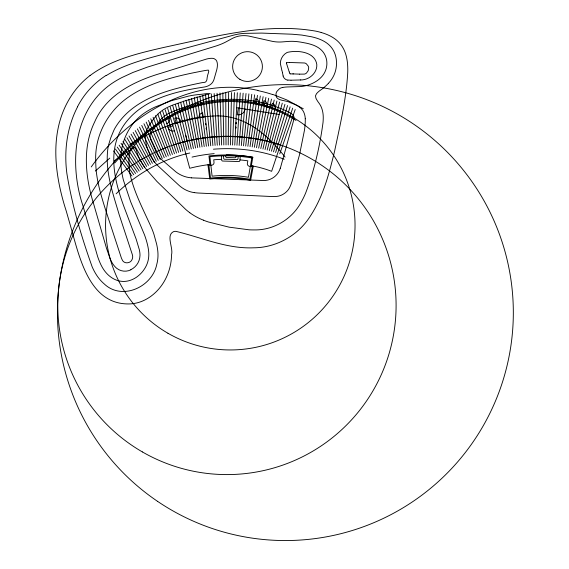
<?xml version="1.0" encoding="UTF-8"?>
<svg xmlns="http://www.w3.org/2000/svg" width="569" height="569" viewBox="0 0 569 569"><rect width="100%" height="100%" fill="white"/><g stroke="black" fill="none" stroke-linecap="round" stroke-linejoin="round"><path stroke-width="0.85" d="M228.219 144.953L228.631 92.576M230.402 144.988L231.533 92.569M225.708 155.821L225.694 156.361A1.152 1.152 0 0 0 226.846 157.549A151.966 151.966 0 0 1 234.855 157.791A1.152 1.152 0 0 0 236.071 156.674L236.085 156.126M232.593 145.045L234.435 92.626M120.777 157.094C121.546 139.618 130.372 122.264 145.145 112.555A64.809 64.809 0 0 1 150.138 109.511A77.199 77.199 0 0 1 155.365 106.894L171.731 100.578L188.688 96.069A92.427 92.427 0 0 1 200.21 94.39A77.206 77.206 0 0 0 206.362 93.6L210.203 93.579L184.996 100.869L173.232 104.881A75.962 75.962 0 0 0 167.855 107.2A39.048 39.048 0 0 0 162.784 110.102A32.86 32.86 0 0 0 158.26 113.793A47.874 47.874 0 0 0 154.334 118.124A73.017 73.017 0 0 0 147.776 127.812A20.278 20.278 0 0 0 145.664 133.238A16.152 16.152 0 0 0 145.387 139.028A64.404 64.404 0 0 0 146.418 144.803A44.56 44.56 0 0 0 150.458 155.75A39.225 39.225 0 0 0 153.566 160.7A50.591 50.591 0 0 0 157.293 165.202L178.744 185.081A32.284 32.284 0 0 0 183.396 188.616A28.571 28.571 0 0 0 189.328 191.44A26.658 26.658 0 0 0 194.292 192.614M234.777 145.138L237.337 92.754M235.879 126.93L235.815 128.224L236.085 127.669M236.028 123.836L236.092 122.541L236.313 123.117M236.967 145.259L240.239 92.939M239.151 145.415L243.134 93.188M238.191 156.276L238.013 158.58A1.152 1.152 0 0 1 236.782 159.647A150.237 150.237 0 0 0 224.805 159.284A1.152 1.152 0 0 1 223.638 158.154L223.603 155.842M240.267 156.454L239.905 160.479A1.152 1.152 0 0 1 238.66 161.525L222.82 161.048A1.152 1.152 0 0 1 221.64 159.932L221.519 155.892M241.327 145.593L246.014 93.501M243.511 145.806L248.895 93.871M245.687 146.048L251.768 94.312M247.856 146.318L254.628 94.817M250.026 146.617L257.473 95.379M238.319 107.968L237.23 114.803A6.92 6.92 0 0 0 245.154 109.056M252.188 146.944L260.303 96.005M254.35 147.307L263.12 96.687M251.334 165.764L252.821 157.243A154.213 154.213 0 0 0 226.298 154.946L220.943 155.045A154.562 154.562 0 0 0 208.944 155.927L209.911 164.526L207.948 164.761L209.762 179.064A131.489 131.489 0 0 1 250.616 180.288L253.283 166.12L251.334 165.764A106.787 106.787 0 0 1 271.633 171.312L292.679 108.146M256.505 147.691L265.915 97.434M258.653 148.111L268.703 98.245M260.794 148.559L271.463 99.113M254.663 102.932L255.623 98.714A4.324 4.324 0 0 1 258.881 103.892M262.928 149.035L274.201 100.037M265.062 149.54L276.918 101.026M267.181 150.074L279.614 102.071M269.301 150.636L282.281 103.174M271.406 151.226L284.927 104.333M262.714 104.81L263.916 100.656A4.324 4.324 0 0 1 266.875 106.012M205.58 124.134L205.75 123.544L205.9 124.831M273.504 151.852L287.537 105.55M280.325 168.26L293.746 119.967A16.757 16.757 0 0 0 293.995 118.117A3.912 3.912 0 0 0 293.725 116.311A4.573 4.573 0 0 0 292.701 114.782A10.804 10.804 0 0 0 291.271 113.587A20.007 20.007 0 0 0 289.699 112.598C251.754 93.408 205.558 96.005 167.706 113.992A30.463 30.463 0 0 0 160.494 119.775L151.553 131.617A16.892 16.892 0 0 0 150.657 133.246A6.273 6.273 0 0 0 150.102 136.859A14.047 14.047 0 0 0 150.501 138.672A27.867 27.867 0 0 0 151.062 140.443L157.208 153.95A29.239 29.239 0 0 0 160.579 158.659M275.595 152.499L290.126 106.816M279.749 153.879L295.204 109.525M270.865 107.321L272.395 103.273A4.324 4.324 0 0 1 274.912 108.85M77.597 106.78C66.971 127.207 63.87 151.005 66.907 173.694C72.099 205.48 81.367 236.633 92.199 266.918A61.921 61.921 0 0 0 94.482 271.584A50.406 50.406 0 0 0 97.185 276.015A42.718 42.718 0 0 0 100.372 280.112A38.336 38.336 0 0 0 104.056 283.767C121.894 300.98 152.186 287.125 156.752 264.45A35.129 35.129 0 0 0 157.983 254.179A44.254 44.254 0 0 0 157.535 249.009A65.705 65.705 0 0 0 156.582 243.902L153.993 234.513A87.356 87.356 0 0 0 151.745 228.425C144.142 211.277 135.045 194.52 130.493 176.191A55.214 55.214 0 0 1 129.071 165.92L128.935 160.714A32.604 32.604 0 0 1 129.327 155.593C128.715 151.091 132.783 142.627 136.411 150.131A42.547 42.547 0 0 0 137.997 155.301A43.194 43.194 0 0 0 140.138 159.989A56.651 56.651 0 0 0 142.769 164.477A74.56 74.56 0 0 0 145.749 168.723L156.88 181.397L185.736 209.456A66.943 66.943 0 0 0 189.79 212.706M91.239 166.923C128.366 115.109 192.422 75.599 257.949 90.428M95.357 171.056L109.789 158.125M116.126 193.801C136.482 173.943 161.937 159.185 189.811 153.004M90.03 75.577C111.446 59.546 138.132 53.344 163.723 47.462L199.925 39.546C237.821 31.473 277.345 24.311 315.994 31.181A76.132 76.132 0 0 1 321.208 32.497M106.211 75.592C122.47 65.527 141.069 60.214 159.391 55.293L233.951 35.043A60.691 60.691 0 0 1 244.186 33.372L261.712 33.094L292.203 34.218L301.904 35.079L311.492 36.772A62.49 62.49 0 0 1 316.506 38.116A44.19 44.19 0 0 1 321.364 39.951A31.764 31.764 0 0 1 325.909 42.455A24.702 24.702 0 0 1 329.906 45.755A22.326 22.326 0 0 1 335.198 54.581A26.736 26.736 0 0 1 336.307 59.645A30.1 30.1 0 0 1 335.589 70.599A28.969 28.969 0 0 1 328.306 83.43M286.499 62.818L286.541 63.636M129.696 144.327C154.597 130.059 181.888 117.598 210.971 116.204C242.814 113.039 266.74 133.573 285.062 157.072M165.223 118.821L169.989 116.048M167.592 125.977L172.435 124.191L192.436 119.013L205.189 116.787M190.231 107.107L203.638 103.38M165.451 119.518L169.562 118.16A4.324 4.324 0 0 1 166.809 123.629M172.933 125.849L167.962 127.342A5.192 5.192 0 0 0 174.427 130.82M178.232 143.466L187.144 141.048L185.779 135.443M182.67 142.193C214.662 134 248.98 134.569 280.41 144.967M282.743 87.441L281.328 87.79A7.966 7.966 0 0 0 279.422 88.75L276.89 91.424A7.12 7.12 0 0 0 276.079 93.416C274.507 101.602 285.858 99.667 290.588 102.818A48.65 48.65 0 0 1 296.029 105.002A19.495 19.495 0 0 1 300.866 108.266L301.392 108.779A12.347 12.347 0 0 1 303.832 112.356L304.109 113.039A17.49 17.49 0 0 1 305.261 118.75M213.432 149.199C237.394 147.279 261.797 150.444 284.216 159.27M300.581 79.959C308.867 80.179 317.36 73.138 316.798 64.489C314.877 51.644 297.509 49.944 287.295 52.391A9.374 9.374 0 0 0 286.812 52.633C283.07 54.674 280.51 58.792 280.361 63.052A9.14 9.14 0 0 0 280.361 63.586L281.762 69.887M300.717 79.952L291.043 80.208M289.393 62.483L304.486 62.981A3.983 3.983 0 0 1 306.385 63.842L308.057 65.862A4.403 4.403 0 0 1 308.697 67.811L308.213 70.663L306.499 73.038A4.566 4.566 0 0 1 304.365 74.105L299.714 74.148M289.28 62.49L287.103 62.64A2.475 2.475 0 0 0 286.499 62.803M290.979 80.208L287.914 80.044M292.914 73.906L293.547 73.92M292.879 73.906L290.851 73.899A2.838 2.838 0 0 1 290.19 73.814M293.618 73.92L299.635 74.141M191.426 177.869L263.554 180.515A17.205 17.205 0 0 0 280.268 168.239M236.612 107.697L279.187 114.476M269.777 106.908L253.589 102.69L267.017 106.019L280.168 110.898M272.615 94.354L286.812 99.938L303.305 108.764M160.586 158.651L175.849 171.838A28.55 28.55 0 0 0 191.426 177.834M113.544 150.913L131.994 176.056M115.379 148.986L133.765 174.768M117.242 147.072L135.557 173.509M119.127 145.173L137.364 172.279M121.048 143.288L139.185 171.07M122.989 141.425L141.027 169.882M124.96 139.576L142.883 168.723M126.965 137.741L144.754 167.592M128.985 135.927L146.646 166.482M206.099 128.658L206.405 129.191L206.255 127.904M131.041 134.135L148.545 165.401M133.125 132.357L150.465 164.341M135.23 130.593L152.392 163.317M137.371 128.85L154.341 162.307M139.533 127.129L156.297 161.333M286.634 63.835L289.208 71.85M141.724 125.429L158.274 160.38M143.943 123.743L160.259 159.462M146.183 122.086L162.25 158.566M148.459 120.443L164.263 157.698M150.757 118.829L166.283 156.852M153.082 117.228L168.317 156.041M155.437 115.656L170.359 155.252M157.819 114.106L172.414 154.498M160.23 112.584L174.477 153.765M162.67 111.097L176.546 153.068M165.145 109.668L178.63 152.392M283.213 75.983L283.099 75.599A9.047 9.047 0 0 1 282.957 75.016L282.38 72.341M289.265 72.028L289.628 73.109A1.728 1.728 0 0 0 290.105 73.892M167.656 108.288L180.722 151.745M281.89 70.336L282.039 70.848A5.818 5.818 0 0 1 282.167 71.367L282.295 71.95M170.195 106.965L182.827 151.134M176.155 123.153L174.761 118.153A5.192 5.192 0 0 1 181.155 121.759M172.77 105.692L189.74 168.268A150.124 150.124 0 0 1 209.911 164.498M175.366 104.476L187.052 149.988M177.997 103.309L189.171 149.455M180.657 102.207L191.305 148.957M183.339 101.154L193.439 148.488M186.049 100.165L195.587 148.04M188.773 99.234L197.735 147.627M203.275 117.122L202.528 112.861A4.324 4.324 0 0 0 199.015 117.868M191.525 98.359L199.89 147.243M194.299 97.541L202.052 146.887M197.094 96.787L204.214 146.567M199.904 96.097L206.383 146.269M202.728 95.464L208.553 146.005M205.565 94.888L210.729 145.771M208.418 94.383L212.913 145.564M211.284 93.935L215.096 145.387M214.157 93.551L217.28 145.237M217.038 93.231L219.463 145.123M219.933 92.967L221.647 145.038M222.828 92.775L223.837 144.981M225.729 92.64L226.028 144.953M114.774 162.969A226.917 226.917 0 0 1 159.96 123.48A123.693 123.693 0 0 1 296.001 120.422M257.913 90.613A130.002 128.622 13.2 0 1 272.558 94.532M192.059 157.087A105.884 64.055 -2.4 0 1 214.186 153.637M226.298 154.953A154.562 154.562 0 0 1 252.821 157.243M114.284 160.885A183.517 124.362 -6.8 0 1 133.957 147.912M221.626 159.348A150.237 150.237 0 0 0 213.731 159.804L214.015 162.321A2.596 2.596 0 0 1 211.732 165.188L208.915 165.508L210.516 178.104A132.357 132.357 0 0 1 249.926 179.285L252.273 166.809L249.478 166.319A2.596 2.596 0 0 1 247.366 163.317L247.807 160.828A150.237 150.237 0 0 0 239.954 159.896M90.016 75.556A81.303 81.303 0 0 0 70.791 96.659C48.834 130.97 54.332 174.256 66.253 211.063L70.862 227.152C79.582 257.636 89.475 305.93 130.792 303.874C146.582 302.793 159.96 291.2 166.397 277.21C169.726 270.183 171.447 262.43 171.568 254.663C173.403 247.686 165.636 235.061 173.73 231.569A6.266 6.266 0 0 1 176.063 231.391C201.654 237.493 226.633 248.945 253.504 247.807C275.993 247.75 297.687 235.737 309.842 216.846C323.014 197.201 329.067 173.936 334.586 151.219C340.077 125.152 346.336 99.006 347.737 72.32A74.631 74.631 0 0 0 347.439 62.768A49.759 49.759 0 0 0 346.699 58.038A39.09 39.09 0 0 0 345.475 53.422A31.736 31.736 0 0 0 343.626 49.019A27.988 27.988 0 0 0 337.936 41.388A30.484 30.484 0 0 0 334.216 38.393A36.046 36.046 0 0 0 330.105 35.954A46.494 46.494 0 0 0 325.738 34.019A58.081 58.081 0 0 0 321.208 32.497M328.334 83.458A55.456 55.456 0 0 1 324.558 87.029A45.548 45.548 0 0 1 320.447 90.187A20.961 20.961 0 0 0 316.513 93.693L315.475 95.848L315.951 98.238A27.511 27.511 0 0 0 318.754 102.797A19.737 19.737 0 0 1 321.329 107.257A24.033 24.033 0 0 1 322.787 112.235A29.78 29.78 0 0 1 323.249 117.399A55.371 55.371 0 0 1 323.014 122.591C319.792 146.56 314.301 170.408 305.645 193.026A85.258 85.258 0 0 1 301.072 202.344C291.989 219.264 273.44 230.345 254.194 229.912A84.617 84.617 0 0 1 249.002 229.798L229.065 227.152L208.29 221.953A89.973 89.973 0 0 1 203.41 220.182M203.418 220.153A60.222 60.222 0 0 1 189.769 212.735M77.512 106.73A80.962 80.962 0 0 1 106.097 75.414M120.763 157.094A75.314 75.314 0 0 0 122.193 174.541A99.184 99.184 0 0 0 123.445 180.259L130.642 201.746L144.476 234.791A97.043 97.043 0 0 1 146.325 240.346A76.203 76.203 0 0 1 147.791 246.007A47.682 47.682 0 0 1 148.68 251.79A28.557 28.557 0 0 1 148.616 257.629A24.808 24.808 0 0 1 147.286 263.305A27.575 27.575 0 0 1 144.725 268.554A29.616 29.616 0 0 1 136.759 277.025A25.584 25.584 0 0 1 131.631 279.82A21.807 21.807 0 0 1 125.984 281.285A19.908 19.908 0 0 1 120.884 281.242A21.117 21.117 0 0 1 114.611 279.336A24.965 24.965 0 0 1 109.682 276.207A29.076 29.076 0 0 1 105.55 272.082A34.048 34.048 0 0 1 102.249 267.259A47.789 47.789 0 0 1 99.689 262.003A90.684 90.684 0 0 1 97.626 256.527L82.989 205.957C69.134 164.562 72.804 110.429 111.595 83.65A98.138 98.138 0 0 1 121.645 77.676L132.926 72.462L147.328 67.142L215.829 46.075A69.681 69.681 0 0 0 221.327 44.069A56.402 56.402 0 0 0 226.604 41.558L231.747 38.756A26.053 26.053 0 0 1 237.145 36.537A23.429 23.429 0 0 1 242.906 35.648A30.114 30.114 0 0 1 248.731 36.046L271.569 41.167A34.232 34.232 0 0 0 277.352 41.964A39.297 39.297 0 0 0 283.198 41.836L289.031 41.388A45.854 45.854 0 0 1 294.877 41.437A65.62 65.62 0 0 1 300.688 42.113L306.435 43.194A54.233 54.233 0 0 1 312.075 44.731A28.976 28.976 0 0 1 317.41 47.113A19.908 19.908 0 0 1 321.99 50.726A17.433 17.433 0 0 1 325.219 55.563A18.734 18.734 0 0 1 326.663 60.456A19.879 19.879 0 0 1 326.542 67.014A19.31 19.31 0 0 1 324.636 72.512A20.747 20.747 0 0 1 321.222 77.242A26.459 26.459 0 0 1 316.734 80.976A34.439 34.439 0 0 1 306.065 85.649A32.554 32.554 0 0 1 300.297 86.552L288.604 86.922A40.392 40.392 0 0 0 282.743 87.441M194.292 192.614A56.153 56.153 0 0 0 200.124 193.111L270.247 196.461A43.571 43.571 0 0 0 276.1 196.461A15.655 15.655 0 0 0 281.712 195.003A17.774 17.774 0 0 0 286.52 191.696A15.74 15.74 0 0 0 289.891 186.981A46.672 46.672 0 0 0 292.018 181.525L299.514 154.775L304.429 130.408A91.844 91.844 0 0 0 305.105 124.604A50.833 50.833 0 0 0 305.261 118.75M130.87 269.82A13.286 13.286 0 0 1 116.887 268.447A16.38 16.38 0 0 1 114.76 266.399A19.709 19.709 0 0 1 112.947 264.073A26.501 26.501 0 0 1 111.453 261.534A41.544 41.544 0 0 1 110.052 258.532L106.439 248.084L93.821 204.541C85.471 177.891 82.028 147.712 94.717 121.802C106.346 94.98 134.284 81.09 160.892 73.287L206.632 59.02A32.533 32.533 0 0 1 209.527 58.458A13.72 13.72 0 0 1 212.479 58.337L212.849 58.372A5.157 5.157 0 0 1 214.577 58.927L215.779 59.802A4.381 4.381 0 0 1 216.625 60.961L216.91 61.644A10.1 10.1 0 0 1 217.401 64.553A17.411 17.411 0 0 1 217.202 67.491A24.268 24.268 0 0 1 216.583 70.371L214.157 78.885A12.369 12.369 0 0 1 213.034 81.602A8.898 8.898 0 0 1 211.199 83.885A11.956 11.956 0 0 1 208.773 85.556A13.592 13.592 0 0 1 206.035 86.63A19.958 19.958 0 0 1 203.14 87.192C174.185 91.581 141.332 99.667 123.779 125.294C105.614 151.937 115.685 185.537 126.332 212.941L136.169 239.172L139.348 249.755A32.291 32.291 0 0 1 139.839 252.664A19.382 19.382 0 0 1 139.981 255.602A16.302 16.302 0 0 1 130.813 269.706M287.822 80.201A6.131 6.131 0 0 1 283.049 76.033M95.748 161.404C95.713 177.798 100.507 193.716 105.386 209.221L121.368 257.963A22.611 22.611 0 0 0 122.506 260.367L122.669 260.652A4.396 4.396 0 0 0 123.779 261.84L124.647 262.345A5.078 5.078 0 0 0 126.887 262.807A6.543 6.543 0 0 0 129.462 262.224L129.76 262.074A4.716 4.716 0 0 0 131.254 260.822L131.453 260.552A7.155 7.155 0 0 0 132.52 258.127A5.797 5.797 0 0 0 132.534 255.517A22.39 22.39 0 0 0 131.788 252.97L119.163 214.62C112.854 193.183 104.803 170.992 107.918 148.281A43.116 43.116 0 0 1 108.551 145.038L110.784 137.762L113.807 130.422A40.684 40.684 0 0 1 115.187 127.783C132.961 98.003 169.847 89.233 201.383 82.79A21.999 21.999 0 0 1 204.072 82.455L205.025 82.242A2.44 2.44 0 0 0 205.793 81.758L206.191 81.282A5.05 5.05 0 0 0 206.931 79.518L207.024 78.863A21.515 21.515 0 0 1 207.5 75.905A25.513 25.513 0 0 1 208.126 73.678A17.518 17.518 0 0 0 208.766 71.097L208.346 70.079L206.27 70.328A43.393 43.393 0 0 1 204.57 70.613C176.973 75.812 147.94 82.27 125.123 99.511C106.332 114.085 94.475 137.435 95.748 161.404M251.818 157.947L248.454 177.272A134.085 134.085 0 0 0 212.102 176.177L209.897 156.695A153.694 153.694 0 0 1 251.818 157.947M142.378 451.928A169.142 169.142 0 0 0 396.095 305.439A169.142 169.142 0 0 0 142.378 158.957A169.142 169.142 0 0 0 142.378 451.928M167.933 333.242A124.732 124.732 0 0 0 355.035 225.224A124.732 124.732 0 0 0 167.933 117.207A124.732 124.732 0 0 0 167.933 333.242M157.599 501.374A227.956 227.956 0 0 0 512.747 328.854A227.956 227.956 0 0 0 185.771 107.548A227.956 227.956 0 0 0 157.599 501.374M239.89 79.34A14.886 14.886 0 0 0 262.394 66.765A14.886 14.886 0 0 0 240.253 53.564A14.886 14.886 0 0 0 239.89 79.34"/></g></svg>
